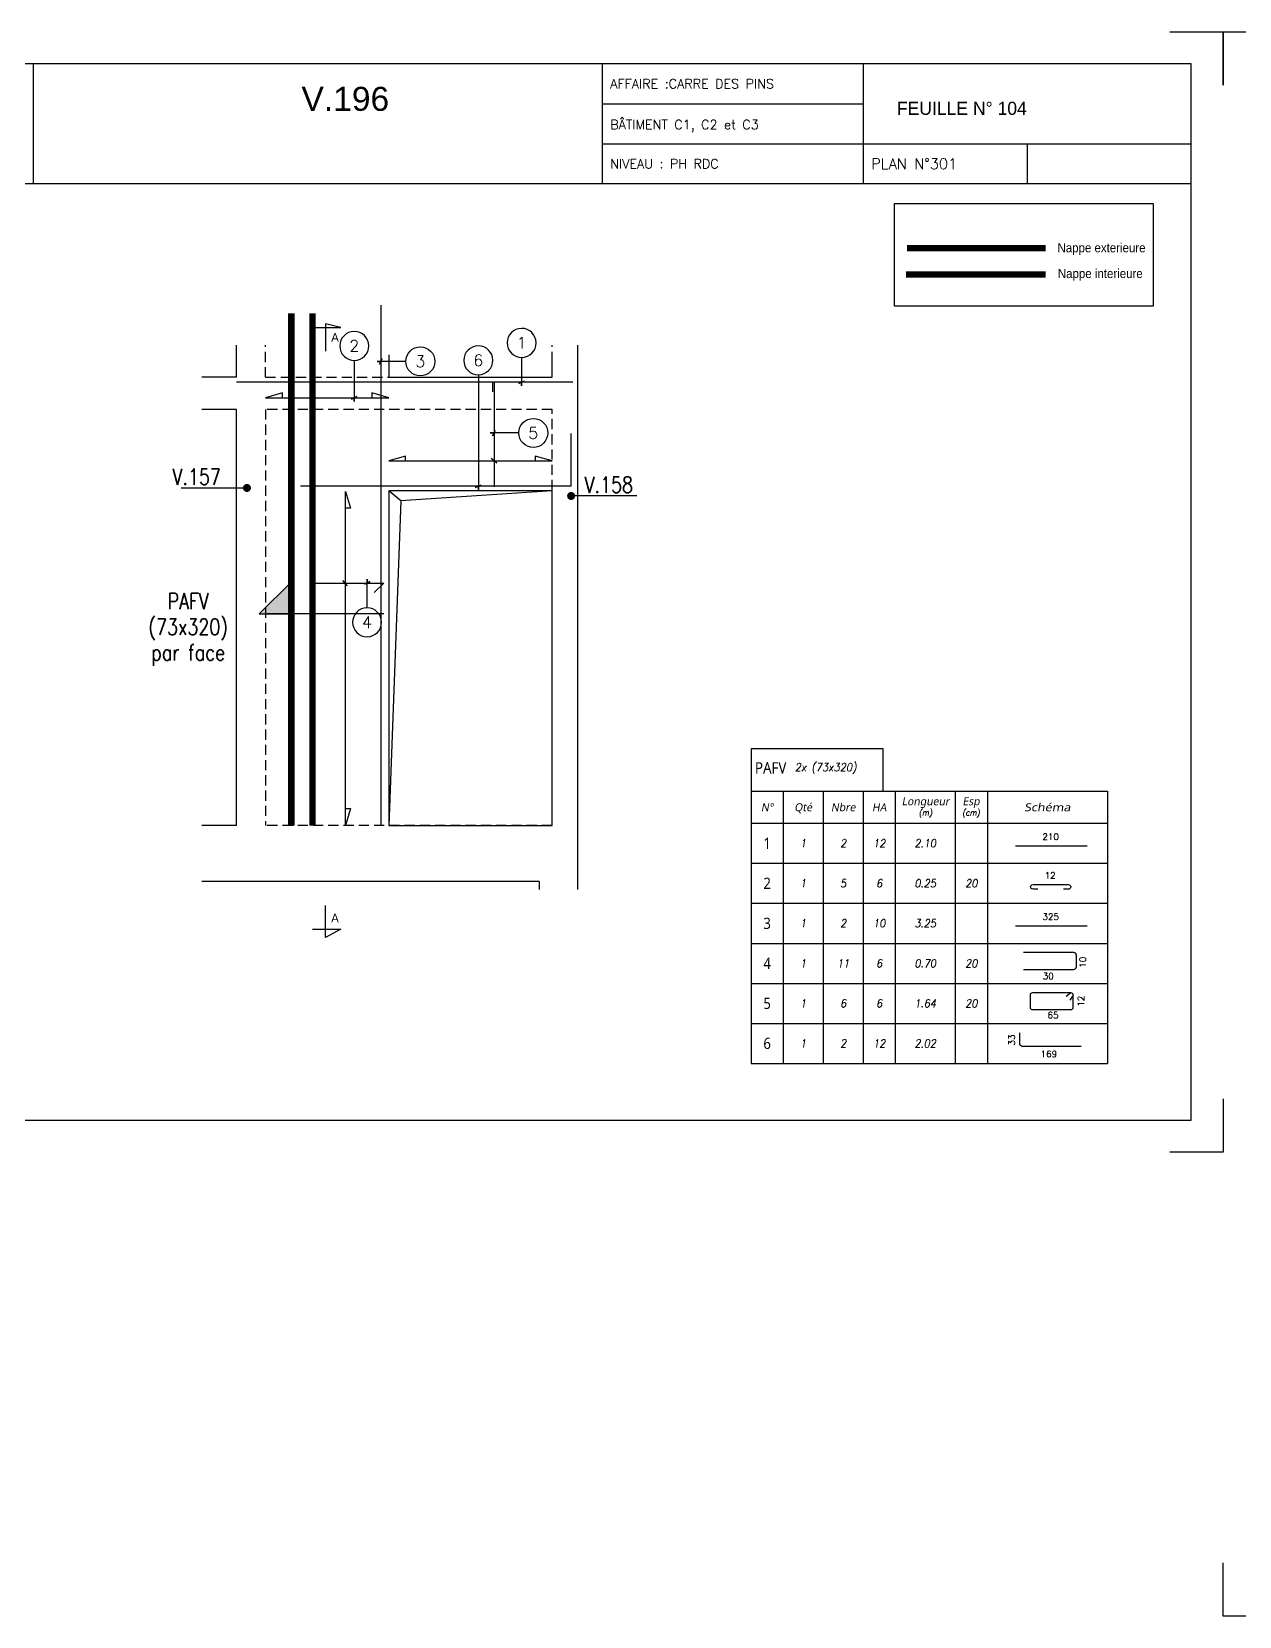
# Model space of a CAD drawing. Header units: metres. Extents: x -5618 to 118954, y -306 to 4637.
# Drawn here: x 106091 to 106846, y 604 to 1594 of the extents above; entities that cross this region are included whole.
import ezdxf
from ezdxf.enums import TextEntityAlignment as Align

# ---------------------------------------------------------------- set-up
doc = ezdxf.new("R2010")
doc.units = ezdxf.units.M
doc.linetypes.add('CACHE', pattern=[9.524999999999999, 6.35, -3.175])
for name, color, linetype in [('COTATION', 1, 'Continuous'), ('GO-CARTOUCHE', 7, 'Continuous'), ('GO-FER-HA', 140, 'Continuous'), ('GO-TEXTE', 9, 'Continuous'), ('GO-TEXTE-FER', 3, 'Continuous'), ('STR_TS', 22, 'Continuous'), ('STR_TS_TXT', 7, 'Continuous'), ('STR_VOI-POT', 6, 'Continuous')]:
    doc.layers.add(name, color=color, linetype=linetype)
doc.layers.add('Kofragna_forma', color=7, linetype='Continuous', lineweight=70)
doc.styles.add('ARIAL', font='ARIAL.TTF')
doc.styles.add('Lucida', font='LSANSI.TTF')
doc.styles.add('schéma', font='simplex.shx')
doc.styles.add('Tableau', font='romans.shx', dxfattribs={"width": 0.9, "oblique": 10})
doc.styles.add('Tableau2', font='trebuc.TTF', dxfattribs={"width": 0.9, "oblique": 10})
doc.styles.add('TEXTE', font='romans.shx')
doc.styles.add('TEXTE TS', font='romans.shx', dxfattribs={"width": 0.7, "oblique": 15})
doc.styles.add('TEXTEBA', font='ARIAL.TTF')

# ---------------------------------------------------------------- blocks, each defined once
blk = doc.blocks.new('ime')
at = {"layer": 'COTATION', "const_width": 2.5}
blk.add_lwpolyline([(1.25, 0, -1), (-1.25, 0, -1)], format="xyb", close=True, dxfattribs=at)
at = {"layer": 'COTATION'}
blk.add_lwpolyline([(41.09158464876236, 0), (0, 0)], dxfattribs=at)
at = {"layer": 'COTATION', "color": 7, "style": 'TEXTE TS', "width": 0.8}
blk.add_attdef('NAME', (9.079526555316988, 2), '', height=10, dxfattribs=at)
blk = doc.blocks.new('1cr90')
at = {"layer": 'GO-TEXTE-FER'}
for p, q in [((0, 0), (0, -0.9999999999999996)), ((0, 0), (8.900000000000002, 0)), ((0.8000000000000007, 0), (0.8000000000000007, -0.9999999999999996)), ((1.800000000000001, 0), (1.800000000000001, -0.9999999999999996)), ((2.800000000000001, 0), (2.800000000000001, -0.9999999999999996)), ((3.600000000000001, 0), (3.600000000000001, -0.9999999999999996)), ((5.100000000000001, 0), (5.100000000000001, -0.9999999999999996)), ((5.900000000000002, 0), (5.900000000000002, -0.9999999999999996)), ((8.900000000000002, 0), (8.900000000000002, -0.9999999999999996)), ((0, -0.9999999999999996), (8.900000000000002, -0.9999999999999996))]:
    blk.add_line(p, q, dxfattribs=at)
at = {"layer": 'GO-TEXTE-FER', "color": 1}
blk.add_lwpolyline([(8.23986542805318, -0.5750913353739779), (6.780126967501106, -0.5750913353739779, -0.414213562373095), (6.710126967501113, -0.5050913353739852), (6.710126967501084, -0.2381172632494377)], format="xyb", dxfattribs=at)
at = {"layer": 'GO-TEXTE-FER', "color": 1, "style": 'Tableau'}
blk.add_attdef('Crosse gauche', text='', height=0.16, rotation=90, dxfattribs=at).set_placement((6.508535665050703, -0.4157330842341787), align=Align.MIDDLE_CENTER)
at = {"layer": 'GO-TEXTE-FER', "style": 'Tableau2', "width": 0.9}
blk.add_attdef('NUMERO', text='', height=0.28, dxfattribs=at).set_placement((0.4000000000000021, -0.5), align=Align.MIDDLE_CENTER)
at = {"layer": 'GO-TEXTE-FER', "style": 'Tableau', "oblique": 10, "width": 0.9}
for tag, p in [('QUANTITE', (1.300000000000001, -0.5)), ('NOMBRE', (2.300000000000001, -0.5)), ('NUANCE', (3.200000000000003, -0.5)), ('LONGUEUR', (4.350000000000001, -0.5)), ('ESPACEMENTS', (5.5, -0.5))]:
    blk.add_attdef(tag, text='', height=0.2, dxfattribs=at).set_placement(p, align=Align.MIDDLE_CENTER)
at = {"layer": 'GO-TEXTE-FER', "color": 1, "style": 'Tableau'}
blk.add_attdef('LONGUEUR', text='', height=0.16, dxfattribs=at).set_placement((7.436550048506257, -0.7651968229999828), align=Align.MIDDLE_CENTER)
blk = doc.blocks.new('Barre libre')
at = {"layer": 'GO-TEXTE-FER'}
for p, q in [((0, 0), (0, -1)), ((0, 0), (8.900000000000002, 0)), ((0.8000000000000007, 0), (0.8000000000000007, -1)), ((1.800000000000001, 0), (1.800000000000001, -1)), ((2.800000000000001, 0), (2.800000000000001, -1)), ((3.600000000000001, 0), (3.600000000000001, -1)), ((5.100000000000001, 0), (5.100000000000001, -1)), ((5.900000000000002, 0), (5.900000000000002, -1)), ((8.900000000000002, 0), (8.900000000000002, -1)), ((0, -1), (8.900000000000002, -1))]:
    blk.add_line(p, q, dxfattribs=at)
at = {"layer": 'GO-TEXTE-FER', "color": 1}
blk.add_line((6.602571662135945, -0.562752053263365), (8.393530367494153, -0.562752053263365), dxfattribs=at)
at = {"layer": 'GO-TEXTE-FER', "style": 'Tableau2', "width": 0.9}
blk.add_attdef('NUMERO', text='', height=0.28, dxfattribs=at).set_placement((0.4000000000000021, -0.5), align=Align.MIDDLE_CENTER)
at = {"layer": 'GO-TEXTE-FER', "color": 1, "style": 'Tableau'}
blk.add_attdef('Longueur', text='', height=0.16, dxfattribs=at).set_placement((7.481415956780632, -0.3359449369562739), align=Align.MIDDLE_CENTER)
at = {"layer": 'GO-TEXTE-FER', "style": 'Tableau', "oblique": 10, "width": 0.9}
for tag, p in [('QUANTITE', (1.300000000000001, -0.5)), ('NOMBRE', (2.300000000000001, -0.5)), ('NUANCE', (3.200000000000003, -0.5)), ('LONGUEUR', (4.350000000000001, -0.5)), ('ESPACEMENTS', (5.5, -0.5))]:
    blk.add_attdef(tag, text='', height=0.2, dxfattribs=at).set_placement(p, align=Align.MIDDLE_CENTER)
blk = doc.blocks.new('U')
at = {"layer": 'GO-TEXTE-FER'}
for p, q in [((0, 0), (0, -1)), ((0, 0), (8.900000000000002, 0)), ((0.8000000000000007, 0), (0.8000000000000007, -1)), ((1.800000000000001, 0), (1.800000000000001, -1)), ((2.800000000000001, 0), (2.800000000000001, -1)), ((3.600000000000001, 0), (3.600000000000001, -1)), ((5.100000000000001, 0), (5.100000000000001, -1)), ((5.900000000000002, 0), (5.900000000000002, -1)), ((8.900000000000002, 0), (8.900000000000002, -1)), ((0, -1), (8.900000000000002, -1))]:
    blk.add_line(p, q, dxfattribs=at)
at = {"layer": 'GO-TEXTE-FER', "color": 1}
blk.add_lwpolyline([(6.803314236992733, -0.6501039319644448), (8.063314236992696, -0.6501039319645301, 0.414213562373095), (8.123314236992684, -0.5901039319644994), (8.123314236992641, -0.2901039319645164, 0.4142135623730951), (8.063314236992653, -0.2301039319644858), (6.803314236992733, -0.2301039319644858)], format="xyb", dxfattribs=at)
at = {"layer": 'GO-TEXTE-FER', "style": 'Tableau2', "width": 0.9}
blk.add_attdef('NUMERO', text='', height=0.28, dxfattribs=at).set_placement((0.4000000000000021, -0.5), align=Align.MIDDLE_CENTER)
at = {"layer": 'GO-TEXTE-FER', "color": 1, "style": 'Tableau'}
blk.add_attdef('Largeur', text='', height=0.16, rotation=90, dxfattribs=at).set_placement((8.284040132140975, -0.4721743387249857), align=Align.MIDDLE_CENTER)
at = {"layer": 'GO-TEXTE-FER', "style": 'Tableau', "oblique": 10, "width": 0.9}
for tag, p in [('QUANTITE', (1.300000000000001, -0.5)), ('NOMBRE', (2.300000000000001, -0.5)), ('NUANCE', (3.200000000000003, -0.5)), ('LONGUEUR', (4.350000000000001, -0.5)), ('ESPACEMENTS', (5.5, -0.5))]:
    blk.add_attdef(tag, text='', height=0.2, dxfattribs=at).set_placement(p, align=Align.MIDDLE_CENTER)
at = {"layer": 'GO-TEXTE-FER', "color": 1, "style": 'Tableau'}
blk.add_attdef('Longueur', text='', height=0.16, dxfattribs=at).set_placement((7.421867254534655, -0.819129785683189), align=Align.MIDDLE_CENTER)
blk = doc.blocks.new('Désignation')
at = {"layer": 'GO-TEXTE-FER'}
for p, q in [((0, 0.7999999999999998), (8.900000000000002, 0.7999999999999998)), ((0, 0.7999999999999998), (0, 0)), ((0.8000000000000007, 0.7999999999999998), (0.8000000000000007, 0)), ((1.800000000000001, 0.7999999999999998), (1.800000000000001, 0)), ((2.800000000000001, 0.7999999999999998), (2.800000000000001, 0)), ((3.600000000000001, 0.7999999999999998), (3.600000000000001, 0)), ((5.100000000000001, 0.7999999999999998), (5.100000000000001, 0)), ((5.900000000000002, 0.7999999999999998), (5.900000000000002, 0)), ((8.900000000000002, 0.7999999999999998), (8.900000000000002, 0)), ((0, 0), (8.900000000000002, 0))]:
    blk.add_line(p, q, dxfattribs=at)
at = {"layer": 'GO-TEXTE-FER', "style": 'Tableau2', "oblique": 10}
for s, p in [('N°', (0.4000000000000004, 0.3999999999999995)), ('Qté', (1.300000000000001, 0.3999999999999995)), ('Nbre', (2.300000000000001, 0.3999999999999995)), ('HA', (3.200000000000001, 0.3999999999999995)), ('Longueur', (4.356051620639308, 0.5496028384462006)), ('Esp', (5.494334133658599, 0.5496028384462006))]:
    blk.add_text(s, height=0.2, dxfattribs=at).set_placement(p, align=Align.MIDDLE_CENTER)
at = {"layer": 'GO-TEXTE-FER', "style": 'Tableau2', "oblique": 10, "width": 1.2}
blk.add_text('Schéma', height=0.2, dxfattribs=at).set_placement((7.400000000000002, 0.3999999999999995), align=Align.MIDDLE_CENTER)
at = {"layer": 'GO-TEXTE-FER', "color": 7, "style": 'Tableau', "oblique": 10, "width": 0.9}
for s, p in [('(m)', (4.356051620639308, 0.2654942762949544)), ('(cm)', (5.494334133658599, 0.2654942762949544))]:
    blk.add_text(s, height=0.15, dxfattribs=at).set_placement(p, align=Align.MIDDLE_CENTER)
blk = doc.blocks.new('Cadre')
at = {"layer": 'GO-TEXTE-FER'}
for p, q in [((0, 0), (0, -1)), ((0, 0), (8.900000000000002, 0)), ((0.8000000000000007, 0), (0.8000000000000007, -1)), ((1.800000000000001, 0), (1.800000000000001, -1)), ((2.800000000000001, 0), (2.800000000000001, -1)), ((3.600000000000001, 0), (3.600000000000001, -1)), ((5.100000000000001, 0), (5.100000000000001, -1)), ((5.900000000000002, 0), (5.900000000000002, -1)), ((8.900000000000002, 0), (8.900000000000002, -1)), ((0, -1), (8.900000000000002, -1))]:
    blk.add_line(p, q, dxfattribs=at)
at = {"layer": 'GO-TEXTE-FER', "color": 1}
for p, q in [((7.987346186062197, -0.2369863929173901), (7.867594385787527, -0.3280230769997159)), ((8.047346186062185, -0.2969863929174208), (7.964614586396522, -0.4222107127036105))]:
    blk.add_line(p, q, dxfattribs=at)
blk.add_lwpolyline([(6.967346186062228, -0.2969863929173355), (6.967346186062271, -0.5969863929173238, 0.4142135623730951), (7.027346186062259, -0.6569863929173545), (7.987346186062195, -0.6569863929173545, 0.414213562373095), (8.047346186062184, -0.5969863929173238), (8.047346186062184, -0.2969863929174208, 0.414213562373095), (7.987346186062195, -0.2369863929173901), (7.027346186062216, -0.2369863929173048, 0.414213562373095)], format="xyb", close=True, dxfattribs=at)
at = {"layer": 'GO-TEXTE-FER', "style": 'Tableau2', "width": 0.9}
blk.add_attdef('NUMERO', text='', height=0.28, dxfattribs=at).set_placement((0.4000000000000021, -0.4999999999999991), align=Align.MIDDLE_CENTER)
at = {"layer": 'GO-TEXTE-FER', "color": 1, "style": 'Tableau'}
blk.add_attdef('Largeur', text='', height=0.16, rotation=90, dxfattribs=at).set_placement((8.237023106990698, -0.4448329724666619), align=Align.MIDDLE_CENTER)
at = {"layer": 'GO-TEXTE-FER', "style": 'Tableau', "oblique": 10, "width": 0.9}
for tag, p in [('QUANTITE', (1.300000000000001, -0.4999999999999991)), ('NOMBRE', (2.300000000000001, -0.4999999999999991)), ('NUANCE', (3.200000000000003, -0.4999999999999991)), ('LONGUEUR', (4.350000000000001, -0.4999999999999991)), ('ESPACEMENTS', (5.5, -0.4999999999999991))]:
    blk.add_attdef(tag, text='', height=0.2, dxfattribs=at).set_placement(p, align=Align.MIDDLE_CENTER)
at = {"layer": 'GO-TEXTE-FER', "color": 1, "style": 'Tableau'}
blk.add_attdef('Longueur', text='', height=0.16, dxfattribs=at).set_placement((7.541716618847227, -0.7935776915879282), align=Align.MIDDLE_CENTER)
blk = doc.blocks.new('Epingle')
at = {"layer": 'GO-TEXTE-FER'}
for p, q in [((0, 0), (0, -1)), ((0, 0), (8.900000000000002, 0)), ((0.8000000000000007, 0), (0.8000000000000007, -1)), ((1.800000000000001, 0), (1.800000000000001, -1)), ((2.800000000000001, 0), (2.800000000000001, -1)), ((3.600000000000001, 0), (3.600000000000001, -1)), ((5.100000000000001, 0), (5.100000000000001, -1)), ((5.900000000000002, 0), (5.900000000000002, -1)), ((8.900000000000002, 0), (8.900000000000002, -1)), ((0, -1), (8.900000000000002, -1))]:
    blk.add_line(p, q, dxfattribs=at)
at = {"layer": 'GO-TEXTE-FER', "color": 1}
blk.add_lwpolyline([(7.162024682070724, -0.6500456031182402), (7.042024682075381, -0.6500456031182402, -1.000000000024277), (7.042024682075381, -0.5300456031228968), (7.922024682058217, -0.5300456031228968, -0.9999999999028927), (7.922024682058217, -0.6500456031182402), (7.802024682062866, -0.6500456031182402)], format="xyb", dxfattribs=at)
at = {"layer": 'GO-TEXTE-FER', "style": 'Tableau2', "width": 0.9}
blk.add_attdef('NUMERO', text='', height=0.28, dxfattribs=at).set_placement((0.4000000000000021, -0.5), align=Align.MIDDLE_CENTER)
at = {"layer": 'GO-TEXTE-FER', "color": 1, "style": 'Tableau'}
blk.add_attdef('Longueur', text='', height=0.16, dxfattribs=at).set_placement((7.468958519916535, -0.303324706934113), align=Align.MIDDLE_CENTER)
at = {"layer": 'GO-TEXTE-FER', "style": 'Tableau', "oblique": 10, "width": 0.9}
for tag, p in [('QUANTITE', (1.300000000000001, -0.5)), ('NOMBRE', (2.300000000000001, -0.5)), ('NUANCE', (3.200000000000003, -0.5)), ('LONGUEUR', (4.350000000000001, -0.5)), ('ESPACEMENTS', (5.5, -0.5))]:
    blk.add_attdef(tag, text='', height=0.2, dxfattribs=at).set_placement(p, align=Align.MIDDLE_CENTER)
blk = doc.blocks.new('mrega')
at = {"layer": 'STR_TS_TXT', "style": 'TEXTE TS', "width": 0.8}
for tag, p in [('ST10', (14.47619047619082, 0)), ('DIM', (14.47619047619082, -16)), ('NOTE', (14.47619047619082, -32))]:
    blk.add_attdef(tag, text='', height=10, dxfattribs=at).set_placement(p, align=Align.CENTER)
blk = doc.blocks.new('A$C6F247267')
blk.add_hatch(color=256).paths.add_polyline_path([(5.684341886080801e-14, -0.1999999999999886), (-0.1999999999999886, 0), (5.684341886080801e-14, 0)])
blk.add_lwpolyline([(-0.1999999999999886, 0), (5.684341886080801e-14, 0), (5.684341886080801e-14, -0.1999999999999886), (-0.1999999999999886, 0)])

msp = doc.modelspace()

# ---------------------------------------------------------------- linework, layer by layer
for p, q in [((106447.7469770572, 1573.712061558993), (106447.7469770572, 1498.770818316055)), ((106610.7169343827, 1573.739487519398), (106610.7169343827, 1498.770818316055)), ((106447.7469770575, 1548.714561558704), (106610.7169343829, 1548.714561558704)), ((106447.7469770575, 1523.717061558765), (106610.7169343829, 1523.717061558765)), ((106610.7169343827, 1523.744487519286), (106815.5691853112, 1523.744487519286)), ((106713.0534335482, 1523.744487519286), (106713.0534335482, 1498.770818316055))]:
    msp.add_line(p, q)
for points in [[(106802.2371853115, 1593.710061558549), (106835.5671853113, 1593.710061529212), (106835.5671853113, 1560.380061529021)], [(106835.567185282, 1560.380047166152), (106835.5671853113, 1593.710047165993), (106868.8971853115, 1593.710047165993)], [(106092.3081853113, 1573.712061558993), (106092.310065404, 1498.770818316055)], [(106815.5691853112, 1498.770818316055), (105865.6641853114, 1498.770818316055)], [(106835.5671853113, 927.1100615291188), (106835.5671853113, 893.780061558963), (106802.2371853115, 893.780061558963)], [(106868.8971852817, 603.8090471659226), (106835.567185282, 603.8090471659226), (106835.567185282, 637.1390471659971)]]:
    msp.add_lwpolyline(points)
msp.add_lwpolyline([(105865.6641853114, 1573.712061558993), (105865.6641853114, 913.778061558868), (106815.5691853112, 913.778061558868), (106815.5691853112, 1573.712061558993)], close=True)
at = {"layer": 'COTATION'}
for p, q in [((106381.8549003943, 1324.16518306118, 281.5322691381999), (106378.4997833412, 1327.115876774506, 281.5322691381999)), ((106288.7623808027, 1247.616830982163, 375.3763588509333), (106285.8116870894, 1250.971948035291, 375.3763588509333))]:
    msp.add_line(p, q, dxfattribs=at)
for points, elevation in [([(106248.0161003582, 1365.028859859377), (106248.0161003582, 1368.028853589116), (106237.4584524012, 1365.028859859377), (106314.4097656844, 1365.028859859375), (106303.8521177274, 1368.028853589115), (106303.8521177274, 1365.028859859375)], 375.3763588509333), ([(106324.9674136415, 1325.640529917842), (106324.9674136415, 1328.640523647582), (106314.4097656844, 1325.640529917842), (106416.4097656844, 1325.640529917843), (106405.8521177274, 1328.640523647583), (106405.8521177274, 1325.640529917843)], 281.5322691381999), ([(106287.5055734067, 1108.345308700224), (106290.5055671364, 1108.345308700224), (106287.5055734067, 1097.787660743136), (106287.5055734067, 1306.539163238913), (106290.5055671364, 1295.981515281854), (106287.5055734067, 1295.981515281854)], 281.5322691381999)]:
    msp.add_lwpolyline(points, dxfattribs=dict(at, elevation=elevation))
at = {"layer": 'GO-FER-HA'}
for points, elevation in [([(106293.0009275325, 1388.371315717657, 512.322006256741), (106292.9302168544, 1388.371039676626), (106292.9302168544, 1362.628859859469), (106292.9302168544, 1365.028859859375), (106291.2331605795, 1364.131803584677), (106294.6272731293, 1365.925916134365)], 375.3763588509333), ([(106397.4908289494, 1390.257901160417, 512.322006256741), (106397.4201182713, 1390.257625119385), (106397.4201182713, 1372.390160743309), (106397.4201182713, 1374.790160743216), (106395.7230619964, 1373.893104468518), (106399.1171745462, 1375.687217018206)], 281.5322691381999), ([(106325.1312844654, 1387.840138988029, -512.322006256741), (106325.1310084244, 1387.76942830991), (106307.2635440483, 1387.769428309908), (106309.6635440482, 1387.769428309908), (106308.7664877735, 1386.072372035047), (106310.5606003232, 1389.46648458477)], 375.3763588509333), ([(106370.459762188, 1379.344566246612, 512.322006256741), (106370.3890515098, 1379.34429020558), (106370.3890515098, 1307.387660743228), (106370.3890515098, 1309.787660743135), (106368.691995235, 1308.890604468437), (106372.0861077847, 1310.684717018125)], 281.5322691381999), ([(106395.645082285, 1343.102053020179, -512.322006256741), (106395.6448062439, 1343.031342342061), (106377.7773418679, 1343.031342342058), (106380.1773418678, 1343.031342342058), (106379.2802855931, 1341.334286067197), (106381.0743981428, 1344.728398616919)], 281.5322691381999), ([(106300.8507013175, 1233.826649091674, 512.322006256741), (106300.9214119956, 1233.826925132706), (106300.9214119956, 1251.694389508782), (106300.9214119956, 1249.294389508875), (106302.6184682704, 1250.191445783573), (106299.2243557207, 1248.397333233887)], 375.3763588509333)]:
    msp.add_lwpolyline(points, format="xyb", dxfattribs=dict(at, elevation=elevation))
at = {"layer": 'GO-TEXTE', "flags": 128}
for points, elevation in [([(106266.9515175298, 1408.859442942744), (106284.5992571366, 1408.853324538396), (106274.9230391318, 1411.136735458186), (106274.9161324323, 1394.215261150807)], 281.5322691381998), ([(106266.9278396003, 1033.10771221827), (106284.5755802676, 1033.10771221827), (106274.8975311061, 1027.82765632387), (106274.8975311061, 1047.749131828511)], 281.5322691381999)]:
    msp.add_lwpolyline(points, dxfattribs=dict(at, elevation=elevation))
at = {"layer": 'GO-TEXTE-FER', "elevation": 93.84408971273291}
msp.add_lwpolyline([(106540.7326687008, 1119.211179826393), (106623.2326687008, 1119.211179826393), (106623.2326687008, 1145.643167789421), (106540.7326687008, 1145.643167789421)], close=True, dxfattribs=at)
at = {"layer": 'Kofragna_forma', "color": 4, "lineweight": -3}
for p, q in [((106219.3609524011, 1377.790160743216, 281.5322691381999), (106219.3609524011, 1397.790160743216, 281.5322691381999)), ((106432.4097727476, 1397.790160743214, 281.5322691381999), (106432.4097727476, 1158.787660743136, 281.5322691381999)), ((106219.3609524011, 1377.790160743216, 281.5322691381999), (106197.6652529102, 1377.790160743216, 281.5322691381999)), ((106219.3609524011, 1357.790160743216, 281.5322691381999), (106197.6652529102, 1357.790160743216, 281.5322691381999)), ((106219.3609524011, 1097.787660743137, 281.5322691381999), (106219.3609524011, 1357.790160743216, 281.5322691381999)), ((106432.4109294501, 1158.787660743136, 281.5322691381999), (106432.4109294501, 1057.787660743136, 281.5322691381999)), ((106219.3609524011, 1097.787660743137, 281.5322691381999), (106197.6652573153, 1097.787660743136, 281.5322691381999)), ((106408.4097656844, 1062.787660743136, 281.5322691381999), (106197.6652573153, 1062.787660743136, 281.5322691381999)), ((106408.4097656844, 1062.787660743136, 281.5322691381999), (106408.4097656844, 1057.787660743136, 281.5322691381999))]:
    msp.add_line(p, q, dxfattribs=at)
at = {"layer": 'Kofragna_forma', "linetype": 'CACHE', "lineweight": -3}
for p, q in [((106237.4584524012, 1377.790160743216, 281.5322691381999), (106237.4584524012, 1397.790160743216, 281.5322691381999)), ((106416.4097656844, 1377.790160743216, 281.5322691381999), (106416.4097656844, 1397.790160743214, 281.5322691381999)), ((106237.4584524012, 1377.790160743216, 281.5322691381999), (106416.4097612793, 1377.790160743216, 281.5322691381999)), ((106237.4584524012, 1357.787660743136, 281.5322691381999), (106237.4584524012, 1097.787660743136, 281.5322691381999)), ((106416.4097612793, 1357.787660743136, 281.5322691381999), (106237.4584524012, 1357.787660743136, 281.5322691381999)), ((106416.4097656844, 1097.787660743136, 281.5322691381999), (106416.4097656844, 1357.787660743136, 281.5322691381999)), ((106416.4097656844, 1097.787660743136, 281.5322691381999), (106237.4584524012, 1097.787660743136, 281.5322691381999))]:
    msp.add_line(p, q, dxfattribs=at)
at = {"layer": 'Kofragna_forma', "color": 4, "lineweight": -3, "elevation": 281.5322691381999}
for points in [[(106314.4097656844, 1391.790160743215), (106314.4097656844, 1377.790160743216), (106416.4097656844, 1377.790160743216), (106416.4097656844, 1391.790160743215)], [(106416.4097656844, 1306.787660743136), (106314.4097656844, 1306.787660743136), (106314.4097656844, 1097.787660743136), (106416.4097656844, 1097.787660743136), (106416.4097656844, 1306.787660743136)], [(106416.4097656844, 1306.787660743136), (106322.0567487081, 1300.674910909437), (106314.4097656844, 1097.787660743136)], [(106322.0567487081, 1300.674910909437), (106314.4097656844, 1306.787660743136)]]:
    msp.add_lwpolyline(points, dxfattribs=at)
at = {"layer": 'STR_TS', "color": 3}
msp.add_line((106311.4097656844, 1230.095149313846, 281.5322691381999), (106238.4584524012, 1230.095149313846, 281.5322691381998), dxfattribs=at)
at = {"layer": 'STR_TS', "color": 7}
msp.add_lwpolyline([(106630.1721819213, 1486.445730273484), (106791.7159194403, 1486.445730273484), (106791.7159194403, 1422.160350701324), (106630.1721819213, 1422.160350701324)], close=True, dxfattribs=at)
at = {"layer": 'STR_TS', "linetype": 'CACHE', "ltscale": 2, "const_width": 4}
msp.add_lwpolyline([(106724.5921440185, 1458.451324364585), (106638.0342629064, 1458.451324364585)], dxfattribs=at)
at = {"layer": 'STR_TS', "const_width": 4}
msp.add_lwpolyline([(106724.5921440185, 1441.996368096392), (106637.4727868452, 1441.996368096392)], dxfattribs=at)
at = {"layer": 'STR_TS', "linetype": 'CACHE', "ltscale": 2, "const_width": 4, "elevation": 279.7311082280289}
msp.add_lwpolyline([(106253.6200960587, 1097.787660743136), (106253.6200960587, 1417.787660743136)], dxfattribs=at)
at = {"layer": 'STR_TS', "linetype": 'ByBlock', "ltscale": 2, "const_width": 4, "elevation": 279.7311082280289}
msp.add_lwpolyline([(106266.7673674508, 1097.787660743137), (106266.7673674508, 1417.787660743136)], dxfattribs=at)
at = {"layer": 'STR_VOI-POT'}
for p, q in [((106309.6635440482, 1097.787660743136, 281.5322691381999), (106309.6635440482, 1422.790160743215, 281.5322691381999)), ((106429.4097727476, 1374.790160743216, 281.5322691381999), (106219.3609524011, 1374.790160743216, 281.5322691381999)), ((106379.2357714521, 1374.790160743216, 281.5322691381999), (106379.2357714521, 1368.71392330772, 281.5322691381999)), ((106380.1773418678, 1374.790160743216, 281.5322691381999), (106380.1773418678, 1309.435034370352, 281.5322691381999)), ((106428.4097727476, 1309.787660743136, 281.5322691381999), (106428.4097727476, 1342.787660743136, 281.5322691381999)), ((106428.4097727476, 1309.787660743136, 281.5322691381999), (106259.4097656844, 1309.787660743134, 281.5322691381999))]:
    msp.add_line(p, q, dxfattribs=at)
at = {"layer": 'STR_VOI-POT', "elevation": 375.3763588509333}
msp.add_lwpolyline([(106266.9908539852, 1249.294389508727), (106311.3179536922, 1249.294389508727), (106305.3360650135, 1243.312500830074)], dxfattribs=at)

# ---------------------------------------------------------------- block references
at = {"layer": 'COTATION'}
ref = msp.add_blockref('ime', (106225.9020690586, 1308.689310441572, 281.5322691381999), dxfattribs=dict(at, xscale=-1))
ref.add_attrib('NAME', 'V.157', (106179.4892091699, 1310.689310441572, 281.5322691381999), dxfattribs={"color": 7, "height": 10, "style": 'TEXTE TS', "width": 0.8})
ref = msp.add_blockref('ime', (106428.3418411396, 1303.68770652591, 281.5322691381999), dxfattribs=at)
ref.add_attrib('NAME', 'V.158', (106436.7938047286, 1305.68770652591, 281.5322691381999), dxfattribs={"color": 7, "height": 10, "style": 'TEXTE TS', "width": 0.8})
at = {"layer": 'GO-FER-HA', "xscale": 25, "yscale": 25, "zscale": 25}
msp.add_blockref('Désignation', (106540.7326687008, 1099.211179826393, 93.84408971273291), dxfattribs=at)
at = {"layer": 'GO-TEXTE-FER', "xscale": 25, "yscale": 25, "zscale": 25}
for name, p, values in [('Barre libre', (106540.7326687008, 1099.211179826393, 93.84408971273291), {'NUMERO': '1', 'QUANTITE': '1', 'NOMBRE': '2', 'NUANCE': '12', 'Longueur': '210', 'LONGUEUR': '2.10'}), ('Epingle', (106540.7326687008, 1074.211179826393, 93.84408971273291), {'NUMERO': '2', 'QUANTITE': '1', 'NOMBRE': '5', 'NUANCE': '6', 'Longueur': '12', 'LONGUEUR': '0.25', 'ESPACEMENTS': '20'}), ('Barre libre', (106540.7326687008, 1049.211179826393, 93.84408971273291), {'NUMERO': '3', 'QUANTITE': '1', 'NOMBRE': '2', 'NUANCE': '10', 'Longueur': '325', 'LONGUEUR': '3.25'}), ('U', (106540.7326687008, 1024.211179826393, 93.84408971273291), {'NUMERO': '4', 'QUANTITE': '1', 'NOMBRE': '11', 'NUANCE': '6', 'Longueur': '30', 'Largeur': '10', 'LONGUEUR': '0.70', 'ESPACEMENTS': '20'}), ('Cadre', (106540.7326687008, 999.2111798263933, 93.84408971273291), {'NUMERO': '5', 'QUANTITE': '1', 'NOMBRE': '6', 'NUANCE': '6', 'Longueur': '65', 'Largeur': '12', 'LONGUEUR': '1.64', 'ESPACEMENTS': '20'})]:
    msp.add_blockref(name, p, dxfattribs=at).add_auto_attribs(values)
at = {"layer": 'GO-TEXTE-FER'}
ref = msp.add_blockref('1cr90', (106540.7326687008, 974.2111798263933, 93.84408971273291), dxfattribs=dict(at, xscale=25, yscale=25, zscale=25))
ref.add_attrib('NUMERO', '6', dxfattribs={"height": 7.000000000000001, "style": 'Tableau2', "width": 0.9000000000000001}).set_placement((106550.732668701, 961.7111798263933, 93.84408971273291), align=Align.MIDDLE_CENTER)
ref.add_attrib('QUANTITE', '1', dxfattribs={"height": 5, "style": 'Tableau', "oblique": 10, "width": 0.9}).set_placement((106573.2326687008, 961.7111798263933, 93.84408971273291), align=Align.MIDDLE_CENTER)
ref.add_attrib('NOMBRE', '2', dxfattribs={"height": 5, "style": 'Tableau', "oblique": 10, "width": 0.9}).set_placement((106598.2326687008, 961.7111798263933, 93.84408971273291), align=Align.MIDDLE_CENTER)
ref.add_attrib('NUANCE', '12', dxfattribs={"height": 5, "style": 'Tableau', "oblique": 10, "width": 0.9}).set_placement((106620.732668701, 961.7111798263933, 93.84408971273291), align=Align.MIDDLE_CENTER)
ref.add_attrib('Crosse gauche', '33', dxfattribs={"color": 1, "height": 4, "rotation": 90, "style": 'Tableau'}).set_placement((106703.4460603271, 963.8178527206029, 93.84408971273291), align=Align.MIDDLE_CENTER)
ref.add_attrib('LONGUEUR', '169', dxfattribs={"color": 1, "height": 4.000000000000001, "style": 'Tableau'}).set_placement((106726.6464199137, 955.0812592514404, 93.84408971273291), align=Align.MIDDLE_CENTER)
ref.add_attrib('LONGUEUR', '2.02', dxfattribs={"height": 5, "style": 'Tableau', "oblique": 10, "width": 0.9}).set_placement((106649.482668701, 961.7111798263933, 93.84408971273291), align=Align.MIDDLE_CENTER)
at = {"layer": 'STR_TS', "xscale": -100, "yscale": 100, "zscale": 100, "rotation": 180}
msp.add_blockref('A$C6F247267', (106253.6200960587, 1230.095149313846, 302.2682980076443), dxfattribs=at)
at = {"layer": 'STR_TS_TXT'}
ref = msp.add_blockref('mrega', (106203.6934706368, 1232.934044777799, 467.4192876534954), dxfattribs=dict(at, xscale=-1))
ref.add_attrib('NOTE', 'par face', dxfattribs={"height": 10, "style": 'TEXTE TS', "width": 0.8}).set_placement((106189.2172801607, 1200.934044777799, 467.4192876534954), align=Align.CENTER)
ref.add_attrib('ST10', 'PAFV', dxfattribs={"height": 10, "style": 'TEXTE TS', "width": 0.8}).set_placement((106189.2172801607, 1232.934044777799, 467.4192876534954), align=Align.CENTER)
ref.add_attrib('DIM', '(73x320)', dxfattribs={"height": 10, "style": 'TEXTE TS', "width": 0.8}).set_placement((106189.2172801607, 1216.934044777799, 467.4192876534954), align=Align.CENTER)

# ---------------------------------------------------------------- texts
for s, height, style, p in [('AFFAIRE :CARRE DES PINS', 5.832750000000001, 'schéma', (106452.7464770576, 1558.296936558819)), ('V.196', 15, 'ARIAL', (106259.9675901318, 1544.270773946818)), ('BÂTIMENT C1, C2 et C3', 5.832750000000001, 'schéma', (106452.7464770578, 1532.743936529177)), ('PLAN N°301', 6.665999999999999, 'schéma', (106615.7164343831, 1507.885311529183)), ('NIVEAU : PH RDC', 5.832750000000001, 'schéma', (106452.7464770574, 1508.301936588626))]:
    msp.add_text(s, height=height, dxfattribs=dict(style=style)).set_placement(p)
at = {"linetype": 'ByBlock', "lineweight": -3, "ltscale": 4.5}
msp.add_text('FEUILLE N° 104', height=8.2, dxfattribs=at).set_placement((106631.7169343827, 1541.744487519286))
at = {"layer": 'GO-CARTOUCHE', "color": 2, "style": 'TEXTEBA', "width": 0.9}
for s, p in [('Nappe exterieure', (106759.5298139545, 1455.897458991665)), ('Nappe interieure', (106758.7613927524, 1439.806685332489))]:
    msp.add_text(s, height=5.702400000000001, dxfattribs=at).set_placement(p, align=Align.CENTER)
at = {"layer": 'GO-FER-HA', "style": 'TEXTE'}
for s, p in [('2', (106292.9302168544, 1397.42780231148, 469.3763588509335)), ('1', (106397.4201182713, 1399.314387754239, 375.5322691382)), ('6', (106370.3890515098, 1388.401052840434, 375.5322691382)), ('4', (106300.9214119956, 1224.770162497968, 469.3763588509335))]:
    msp.add_text(s, height=7.199999999999999, dxfattribs=at).set_placement(p, align=Align.MIDDLE_CENTER)
for s, p in [('3', (106334.1877710593, 1387.76942830989, 469.3763588509335)), ('5', (106404.7015688788, 1343.031342342041, 375.5322691382))]:
    msp.add_text(s, height=7.199999999999999, rotation=359.9999999999479, dxfattribs=at).set_placement(p, align=Align.MIDDLE_CENTER)
at = {"layer": 'GO-TEXTE', "linetype": 'Continuous', "style": 'Lucida'}
for rotation, p in [(359.9819333185179, (106278.5333065476, 1400.062667214309, 281.5322691381998)), (0.001797547041295644, (106278.5126777306, 1037.378001163795, 281.5322691381999))]:
    msp.add_text('A', height=5.319999999999999, rotation=rotation, dxfattribs=at).set_placement(p)
at = {"layer": 'GO-TEXTE-FER', "style": 'Tableau', "oblique": 10, "width": 0.9}
msp.add_text('2x (73x320)', height=5.056179772500054, dxfattribs=at).set_placement((106568.0000326438, 1131.692297069226, 93.84408971273291))
at = {"layer": 'GO-TEXTE-FER', "style": 'Tableau2', "width": 0.9}
msp.add_attdef('PAFV', text='1', height=7.078651681500075, dxfattribs=at).set_placement((106552.9587607787, 1133.842978178584, 93.84408971273291), align=Align.MIDDLE_CENTER)

doc.saveas('drawing.dxf')
